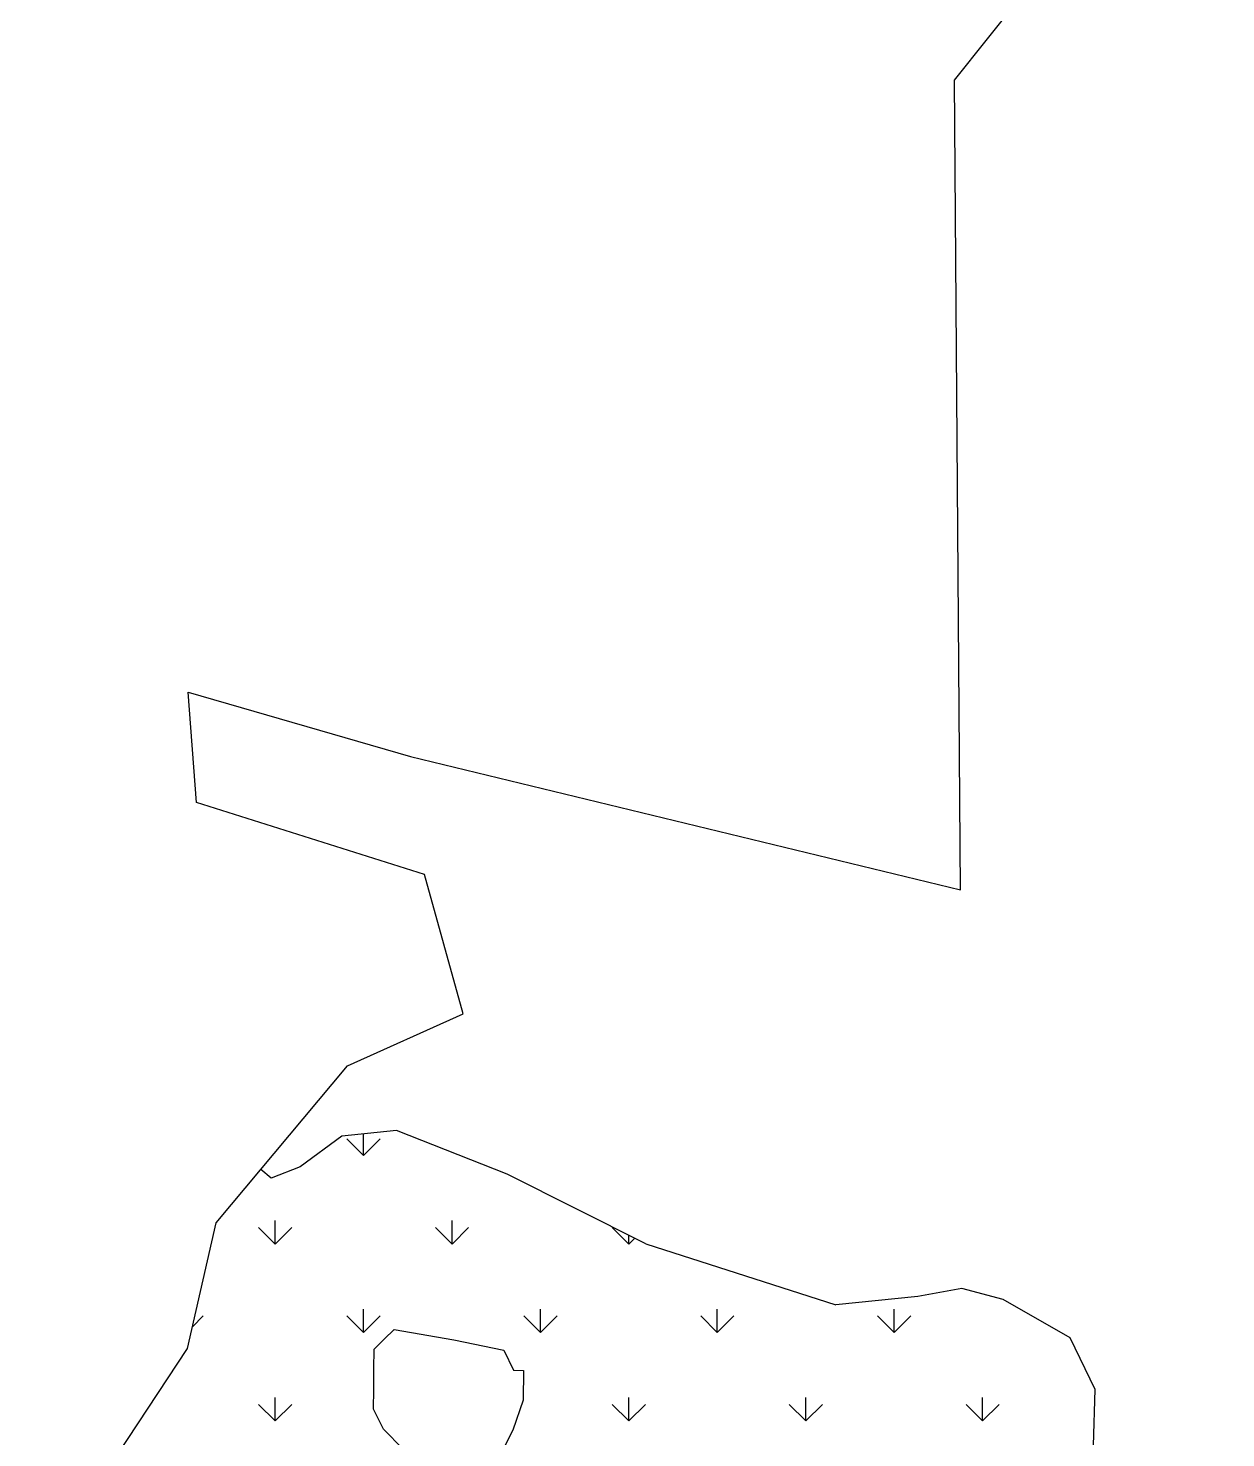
# Model space of a CAD drawing. Header units: metres. Extents: x 336353 to 340664, y 1777288 to 1780698.
# Drawn here: x 336659 to 337146, y 1778335 to 1778908 of the extents above; entities that cross this region are included whole.
import ezdxf

# ---------------------------------------------------------------- set-up
doc = ezdxf.new("R2010")
doc.units = ezdxf.units.M
doc.layers.add('MANGROOVES', color=112, linetype='Continuous')

msp = doc.modelspace()

# ---------------------------------------------------------------- linework, layer by layer
at = {"color": 3}
for p, q in [((337035.6, 1778886.52), (337145.75, 1779024.92)), ((337037.99, 1778557.75), (337035.6, 1778886.52)), ((336727.67, 1778593.24), (336724.26, 1778638.08)), ((336724.26, 1778638.08), (336814.53, 1778611.9)), ((336814.53, 1778611.9), (337037.99, 1778557.75)), ((336820.32, 1778564), (336727.67, 1778593.24)), ((336835.95, 1778507.45), (336820.32, 1778564)), ((336789.04, 1778486.33), (336835.95, 1778507.45)), ((336735.62, 1778422.66), (336789.04, 1778486.33)), ((336724.01, 1778371.51), (336735.62, 1778422.66)), ((336659.31, 1778273.84), (336724.01, 1778371.51))]:
    msp.add_line(p, q, dxfattribs=at)
at = {"layer": 'MANGROOVES'}
for p, q in [((336808.95, 1778460.05), (336786.74, 1778457.83)), ((336853.79, 1778442.35), (336808.95, 1778460.05)), ((336786.74, 1778457.83), (336769.77, 1778445.32)), ((336758.01, 1778440.74), (336753.79, 1778444.32)), ((336769.77, 1778445.32), (336758.01, 1778440.74)), ((336910.17, 1778414.12), (336853.79, 1778442.35)), ((336910.17, 1778414.12), (336987.39, 1778389.28)), ((337038.52, 1778395.89), (337020.69, 1778392.75)), ((337055.36, 1778391.53), (337038.52, 1778395.89)), ((337020.69, 1778392.75), (336987.39, 1778389.28)), ((337082.59, 1778375.85), (337055.36, 1778391.53)), ((336803.9, 1778375.31), (336807.98, 1778379.32)), ((336807.98, 1778379.32), (336832.24, 1778375.07)), ((336799.82, 1778371.29), (336803.9, 1778375.31)), ((336832.24, 1778375.07), (336852.44, 1778370.86)), ((337092.62, 1778354.98), (337082.59, 1778375.85)), ((336799.76, 1778363.19), (336799.82, 1778371.29)), ((336852.44, 1778370.86), (336856.42, 1778362.73)), ((336799.69, 1778355.1), (336799.76, 1778363.19)), ((336856.42, 1778362.73), (336860.47, 1778362.7)), ((336860.47, 1778362.7), (336860.37, 1778350.55)), ((336799.62, 1778347), (336799.69, 1778355.1)), ((336860.37, 1778350.55), (336856.22, 1778338.44)), ((337091.97, 1778332.17), (337092.62, 1778354.98)), ((336803.61, 1778338.87), (336799.62, 1778347)), ((336811.63, 1778330.71), (336803.61, 1778338.87)), ((336856.22, 1778338.44), (336852.11, 1778330.38))]:
    msp.add_line(p, q, dxfattribs=at)
at = {"layer": 'MANGROOVES', "linetype": 'Continuous'}
for p, q in [((336795.53, 1778449.92), (336795.53, 1778458.71)), ((336795.53, 1778449.92), (336788.79, 1778456.66)), ((336795.53, 1778449.92), (336802.26, 1778456.66)), ((336759.6, 1778414), (336752.87, 1778420.74)), ((336759.6, 1778414), (336759.6, 1778423.53)), ((336759.6, 1778414), (336766.34, 1778420.74)), ((336831.45, 1778414), (336824.71, 1778420.74)), ((336831.45, 1778414), (336831.45, 1778423.53)), ((336831.45, 1778414), (336838.18, 1778420.74)), ((336903.29, 1778414), (336896.55, 1778420.74)), ((336903.29, 1778414), (336903.29, 1778417.57)), ((336903.29, 1778414), (336905.66, 1778416.38)), ((336726.03, 1778380.43), (336730.42, 1778384.82)), ((336795.53, 1778378.08), (336788.79, 1778384.82)), ((336795.53, 1778378.08), (336795.53, 1778387.6)), ((336795.53, 1778378.08), (336802.26, 1778384.82)), ((336867.37, 1778378.08), (336860.63, 1778384.82)), ((336867.37, 1778378.08), (336867.37, 1778387.6)), ((336867.37, 1778378.08), (336874.1, 1778384.82)), ((336939.21, 1778378.08), (336932.47, 1778384.82)), ((336939.21, 1778378.08), (336939.21, 1778387.6)), ((336939.21, 1778378.08), (336945.94, 1778384.82)), ((337011.05, 1778378.08), (337004.32, 1778384.82)), ((337011.05, 1778378.08), (337011.05, 1778387.6)), ((337011.05, 1778378.08), (337017.79, 1778384.82)), ((336759.6, 1778342.16), (336759.6, 1778351.68)), ((336903.29, 1778342.16), (336903.29, 1778351.68)), ((336975.13, 1778342.16), (336975.13, 1778351.68)), ((337046.97, 1778342.16), (337046.97, 1778351.68)), ((336759.6, 1778342.16), (336752.87, 1778348.89)), ((336759.6, 1778342.16), (336766.34, 1778348.89)), ((336903.29, 1778342.16), (336896.55, 1778348.89)), ((336903.29, 1778342.16), (336910.02, 1778348.89)), ((336975.13, 1778342.16), (336968.4, 1778348.89)), ((336975.13, 1778342.16), (336981.87, 1778348.89)), ((337046.97, 1778342.16), (337040.24, 1778348.89)), ((337046.97, 1778342.16), (337053.71, 1778348.89))]:
    msp.add_line(p, q, dxfattribs=at)

doc.saveas('drawing.dxf')
